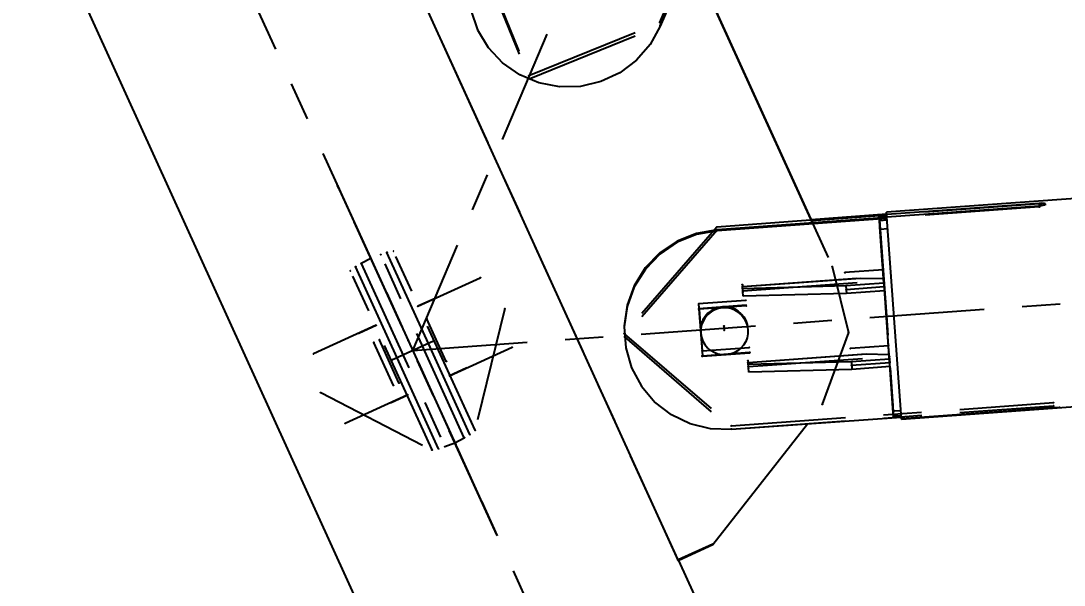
# Model space of a CAD drawing. Header units: millimetres. Extents: x 2368 to 8313, y 7493 to 11698.
# Drawn here: x 4632.32 to 4659.65, y 11250.84 to 11265.61 of the extents above; entities that cross this region are included whole.
import ezdxf

# ---------------------------------------------------------------- set-up
doc = ezdxf.new("R2010")
doc.units = ezdxf.units.MM
doc.linetypes.add('XKITLINE00', pattern=[0])
doc.linetypes.add('XKITLINE03', pattern=[6, 3, -1, 1, -1])
doc.styles.add('ROMANS', font='romans.shx')
doc.dimstyles.new('MD300', dxfattribs={"dimtxt": 2.5, "dimasz": 2.5, "dimexe": 1, "dimexo": 1, "dimgap": 0.5, "dimtad": 1, "dimdec": 1, "dimlfac": 50, "dimrnd": 0.5, "dimdsep": 46, "dimtxsty": 'ROMANS', "dimcen": 1, "dimclrd": 146, "dimclre": 146, "dimclrt": 30, "dimadec": 1, "dimazin": 2, "dimtfac": 1, "dimtdec": 1, "dimtmove": 0, "dimatfit": 1, "dimfxl": 1, "dimtolj": 1, "dimtzin": 0, "dimlwd": -1, "dimlwe": -1, "dimarcsym": 0})

# ---------------------------------------------------------------- blocks, each defined once
blk = doc.blocks.new('*D36')
at = {"color": 146, "transparency": 16777216}
for p, q in [((3888.588, 11276.272), (3888.588, 10979.265)), ((5216.588, 11054.98), (5216.588, 10979.265)), ((3891.088, 10980.265), (5214.088, 10980.265))]:
    blk.add_line(p, q, dxfattribs=at)
for points in [[(3891.088, 10980.681), (3891.088, 10979.848), (3888.588, 10980.265)], [(5214.088, 10980.681), (5214.088, 10979.848), (5216.588, 10980.265)]]:
    blk.add_solid(points, dxfattribs=at)
at = {"layer": 'Defpoints', "color": 0, "transparency": 16777216}
for p in [(3888.588, 11277.272), (5216.588, 11055.98), (5216.588, 10980.265)]:
    blk.add_point(p, dxfattribs=at)
at = {"color": 30, "transparency": 16777216, "insert": (4552.588, 10982.015), "char_height": 2.5, "attachment_point": 5, "style": 'ROMANS'}
blk.add_mtext('\\A1;66400', dxfattribs=at)
blk = doc.blocks.new('*D38')
at = {"color": 146, "transparency": 16777216}
for p, q in [((3888.584, 11276.27), (3888.584, 10968.162)), ((6544.588, 11276.271), (6544.588, 10968.162)), ((6542.088, 10969.162), (3891.084, 10969.162))]:
    blk.add_line(p, q, dxfattribs=at)
for points in [[(3891.084, 10969.579), (3891.084, 10968.745), (3888.584, 10969.162)], [(6542.088, 10969.579), (6542.088, 10968.745), (6544.588, 10969.162)]]:
    blk.add_solid(points, dxfattribs=at)
at = {"layer": 'Defpoints', "color": 0, "transparency": 16777216}
for p in [(3888.584, 11277.27), (6544.588, 11277.271), (3888.584, 10969.162)]:
    blk.add_point(p, dxfattribs=at)
at = {"color": 30, "transparency": 16777216, "insert": (5216.586, 10970.912), "char_height": 2.5, "attachment_point": 5, "style": 'ROMANS'}
blk.add_mtext('\\A1;132800', dxfattribs=at)

msp = doc.modelspace()

# ---------------------------------------------------------------- linework, layer by layer
at = {"color": 8, "linetype": 'XKITLINE03'}
for p, q in [((4642.5881, 11256.9779), (4724.5881, 11449.801)), ((4642.5882, 11256.9779), (4724.5882, 11449.801)), ((4560.5881, 11436.8368), (4724.5881, 11077.119)), ((4560.5882, 11436.8368), (4724.5882, 11077.119)), ((4649.0624, 11265.5625), (4652.3617, 11273.3208)), ((4649.0625, 11265.5625), (4652.3617, 11273.3208)), ((4649.0685, 11265.4786), (4652.3678, 11273.2369)), ((4649.0685, 11265.4786), (4652.3678, 11273.2369)), ((4649.5368, 11251.4977), (4641.2724, 11269.6257)), ((4649.5368, 11251.4977), (4641.2724, 11269.6257)), ((4642.5881, 11256.9779), (4806.5881, 11268.8221)), ((4642.5882, 11256.9779), (4806.5882, 11268.8221)), ((4644.2374, 11267.5942), (4645.6282, 11264.1757)), ((4644.2375, 11267.5942), (4645.6282, 11264.1757)), ((4644.2435, 11267.5103), (4645.6342, 11264.0918)), ((4644.2436, 11267.5103), (4645.6343, 11264.0918)), ((4649.7332, 11267.6012), (4653.5738, 11259.1768)), ((4649.7332, 11267.6012), (4653.5738, 11259.1768)), ((4645.6282, 11264.1757), (4649.0625, 11265.5625)), ((4645.6282, 11264.1757), (4649.0624, 11265.5625)), ((4645.6342, 11264.0918), (4649.0685, 11265.4786)), ((4645.6343, 11264.0918), (4649.0685, 11265.4786)), ((4640.6574, 11261.2129), (4640.6208, 11261.2931)), ((4640.6208, 11261.2931), (4641.3337, 11259.7295)), ((4640.6573, 11261.2129), (4640.6208, 11261.2931)), ((4640.6208, 11261.2931), (4641.3336, 11259.7295)), ((4644.7866, 11252.1557), (4640.6573, 11261.2129)), ((4644.7867, 11252.1557), (4640.6574, 11261.2129)), ((4658.9892, 11260.8199), (4650.5512, 11260.2105)), ((4658.9893, 11260.8199), (4650.5513, 11260.2105)), ((4658.9953, 11260.736), (4650.5573, 11260.1266)), ((4658.9953, 11260.736), (4650.5573, 11260.1266)), ((4654.801, 11260.5052), (4654.8002, 11260.5165)), ((4654.8002, 11260.5165), (4655.1782, 11255.2831)), ((4654.8011, 11260.5052), (4654.8003, 11260.5165)), ((4654.8003, 11260.5165), (4655.1782, 11255.2831)), ((4654.804, 11260.4643), (4654.801, 11260.5052)), ((4654.804, 11260.4643), (4654.8011, 11260.5052)), ((4654.9732, 11258.1207), (4654.8021, 11260.4897)), ((4654.8021, 11260.4897), (4655.1717, 11255.3732)), ((4654.9733, 11258.1207), (4654.8022, 11260.4897)), ((4654.8022, 11260.4897), (4655.1717, 11255.3732)), ((4655.182, 11255.2309), (4654.804, 11260.4643)), ((4655.1819, 11255.2309), (4654.804, 11260.4643)), ((4655.009, 11257.6266), (4654.8105, 11260.3741)), ((4654.8105, 11260.3741), (4655.1801, 11255.2576)), ((4655.0089, 11257.6266), (4654.8105, 11260.3741)), ((4654.8105, 11260.3741), (4655.18, 11255.2576)), ((4650.5512, 11260.2105), (4648.1259, 11257.42)), ((4650.5513, 11260.2105), (4648.126, 11257.42)), ((4650.5573, 11260.1266), (4648.132, 11257.3361)), ((4650.5573, 11260.1266), (4648.132, 11257.3361)), ((4641.3336, 11259.7295), (4642.4689, 11257.2395)), ((4641.3337, 11259.7295), (4642.4689, 11257.2395)), ((4644.221, 11254.891), (4642.0836, 11259.5792)), ((4644.221, 11254.891), (4642.0836, 11259.5792)), ((4641.4888, 11259.3892), (4641.2402, 11259.2594)), ((4641.4888, 11259.3892), (4641.2403, 11259.2594)), ((4643.936, 11254.6965), (4641.7498, 11259.4917)), ((4643.936, 11254.6965), (4641.7498, 11259.4917)), ((4642.9976, 11257.1646), (4641.9107, 11259.5485)), ((4641.9107, 11259.5485), (4641.9107, 11259.5485)), ((4642.9976, 11257.1646), (4641.9107, 11259.5485)), ((4641.9107, 11259.5485), (4641.9107, 11259.5485)), ((4643.0927, 11254.3767), (4640.9553, 11259.0648)), ((4643.0927, 11254.3767), (4640.9553, 11259.0648)), ((4642.1787, 11256.7913), (4641.0918, 11259.1752)), ((4641.0918, 11259.1752), (4641.0918, 11259.1752)), ((4642.1787, 11256.7913), (4641.0918, 11259.1752)), ((4641.0918, 11259.1752), (4641.0918, 11259.1752)), ((4641.2402, 11259.2594), (4643.4264, 11254.4642)), ((4641.2403, 11259.2594), (4643.4265, 11254.4642)), ((4653.5738, 11259.1768), (4654, 11257.452)), ((4653.5738, 11259.1768), (4653.9999, 11257.452)), ((4654.9032, 11259.0904), (4653.9058, 11259.0184)), ((4654.9032, 11259.0904), (4653.9058, 11259.0184)), ((4654.9154, 11258.9226), (4654.9032, 11259.0904)), ((4654.9153, 11258.9226), (4654.9032, 11259.0904)), ((4642.7192, 11258.1367), (4644.3571, 11258.8834)), ((4642.7193, 11258.1367), (4644.3571, 11258.8834)), ((4644.3571, 11258.8834), (4644.3571, 11258.8834)), ((4644.3571, 11258.8834), (4644.3571, 11258.8834)), ((4651.2249, 11258.6561), (4654.9153, 11258.9226)), ((4651.225, 11258.6561), (4654.9154, 11258.9226)), ((4651.233, 11258.5443), (4654.9234, 11258.8108)), ((4651.2331, 11258.5443), (4654.9234, 11258.8108)), ((4654.9234, 11258.8108), (4654.9356, 11258.643)), ((4654.9234, 11258.8108), (4654.9355, 11258.643)), ((4651.2216, 11258.7027), (4651.225, 11258.6561)), ((4651.2216, 11258.7027), (4651.2249, 11258.6561)), ((4651.2364, 11258.4976), (4651.233, 11258.5443)), ((4651.2364, 11258.4976), (4651.2331, 11258.5443)), ((4654.9355, 11258.643), (4653.9381, 11258.5709)), ((4654.9356, 11258.643), (4653.9382, 11258.5709)), ((4643.1742, 11258.3441), (4642.7192, 11258.1367)), ((4643.1742, 11258.3441), (4642.7193, 11258.1367)), ((4651.3115, 11258.2905), (4650.0747, 11258.2012)), ((4650.0747, 11258.2012), (4650.1636, 11256.9699)), ((4651.3115, 11258.2905), (4650.0748, 11258.2012)), ((4650.0748, 11258.2012), (4650.1637, 11256.9699)), ((4642.7192, 11258.1367), (4642.7192, 11258.1367)), ((4642.7193, 11258.1367), (4642.7193, 11258.1367)), ((4644.9993, 11258.0772), (4644.221, 11254.891)), ((4644.9994, 11258.0772), (4644.221, 11254.891)), ((4651.3207, 11258.1638), (4650.0839, 11258.0744)), ((4651.3206, 11258.1638), (4650.0839, 11258.0744)), ((4650.0839, 11258.0744), (4650.1728, 11256.8431)), ((4650.0839, 11258.0744), (4650.1728, 11256.8431)), ((4651.3217, 11258.1488), (4650.0849, 11258.0595)), ((4650.0849, 11258.0595), (4650.1739, 11256.8282)), ((4651.3218, 11258.1488), (4650.085, 11258.0595)), ((4650.085, 11258.0595), (4650.1739, 11256.8282)), ((4641.6273, 11257.6389), (4639.9895, 11256.8922)), ((4641.6274, 11257.6389), (4639.9895, 11256.8922)), ((4641.1724, 11257.4315), (4641.6273, 11257.6389)), ((4641.1724, 11257.4315), (4641.6274, 11257.6389)), ((4641.6273, 11257.6389), (4641.6273, 11257.6389)), ((4641.6274, 11257.6389), (4641.6274, 11257.6389)), ((4643.464, 11256.6959), (4642.9496, 11257.8241)), ((4642.9496, 11257.8241), (4642.9496, 11257.8241)), ((4643.4641, 11256.6959), (4642.9497, 11257.8241)), ((4642.9497, 11257.8241), (4642.9497, 11257.8241)), ((4648.1259, 11257.42), (4650.927, 11255.007)), ((4648.126, 11257.42), (4650.9271, 11255.007)), ((4650.7381, 11257.6227), (4650.7462, 11257.5109)), ((4650.7381, 11257.6227), (4650.7462, 11257.5109)), ((4653.9999, 11257.452), (4653.3134, 11255.5732)), ((4654, 11257.452), (4653.3135, 11255.5732)), ((4642.081, 11256.0653), (4641.5666, 11257.1936)), ((4641.5666, 11257.1936), (4641.5666, 11257.1936)), ((4642.081, 11256.0653), (4641.5666, 11257.1936)), ((4641.5666, 11257.1936), (4641.5666, 11257.1936)), ((4642.2266, 11256.1317), (4641.7122, 11257.26)), ((4641.7122, 11257.26), (4641.7122, 11257.26)), ((4642.2266, 11256.1317), (4641.7122, 11257.26)), ((4641.7122, 11257.26), (4641.7122, 11257.26)), ((4643.1341, 11257.2268), (4642.0422, 11256.729)), ((4643.1341, 11257.2268), (4642.0422, 11256.729)), ((4642.4689, 11257.2395), (4643.7334, 11254.4659)), ((4642.4689, 11257.2395), (4643.7334, 11254.4659)), ((4644.0844, 11254.7807), (4642.9976, 11257.1646)), ((4644.0845, 11254.7807), (4642.9976, 11257.1646)), ((4648.132, 11257.3361), (4650.9331, 11254.9231)), ((4648.132, 11257.3361), (4650.9331, 11254.9231)), ((4655.0466, 11257.1044), (4654.0492, 11257.0323)), ((4655.0467, 11257.1044), (4654.0493, 11257.0323)), ((4655.0587, 11256.9366), (4655.0466, 11257.1044)), ((4655.0588, 11256.9366), (4655.0467, 11257.1044)), ((4639.9895, 11256.8922), (4639.9895, 11256.8922)), ((4639.9895, 11256.8922), (4639.9895, 11256.8922)), ((4642.5881, 11256.9779), (4642.5882, 11256.9779)), ((4643.5489, 11256.3169), (4645.1868, 11257.0637)), ((4643.5489, 11256.3169), (4645.1868, 11257.0637)), ((4645.1868, 11257.0637), (4645.1868, 11257.0637)), ((4645.1868, 11257.0637), (4645.1868, 11257.0637)), ((4650.1636, 11256.9699), (4651.4004, 11257.0592)), ((4650.1637, 11256.9699), (4651.4005, 11257.0592)), ((4650.1728, 11256.8431), (4651.4096, 11256.9324)), ((4650.1728, 11256.8431), (4651.4096, 11256.9324)), ((4650.1739, 11256.8282), (4651.4107, 11256.9175)), ((4650.1739, 11256.8282), (4651.4106, 11256.9175)), ((4651.3684, 11256.67), (4655.0588, 11256.9366)), ((4651.3684, 11256.67), (4655.0587, 11256.9366)), ((4651.3764, 11256.5582), (4655.0668, 11256.8247)), ((4651.3765, 11256.5582), (4655.0669, 11256.8247)), ((4655.0668, 11256.8247), (4655.0789, 11256.6569)), ((4655.0669, 11256.8247), (4655.079, 11256.6569)), ((4643.2655, 11254.4073), (4642.1787, 11256.7913)), ((4643.2656, 11254.4073), (4642.1787, 11256.7913)), ((4643.464, 11256.6959), (4643.464, 11256.6959)), ((4643.4641, 11256.6959), (4643.4641, 11256.6959)), ((4651.365, 11256.7167), (4651.3684, 11256.67)), ((4651.365, 11256.7167), (4651.3684, 11256.67)), ((4651.3798, 11256.5116), (4651.3764, 11256.5582)), ((4651.3799, 11256.5116), (4651.3765, 11256.5582)), ((4655.0789, 11256.6569), (4654.0815, 11256.5849)), ((4655.079, 11256.6569), (4654.0816, 11256.5849)), ((4644.0038, 11256.5243), (4643.5489, 11256.3169)), ((4644.0039, 11256.5243), (4643.5489, 11256.3169)), ((4643.5489, 11256.3169), (4643.5489, 11256.3169)), ((4643.5489, 11256.3169), (4643.5489, 11256.3169)), ((4642.081, 11256.0653), (4642.081, 11256.0653)), ((4642.081, 11256.0653), (4642.081, 11256.0653)), ((4642.2266, 11256.1317), (4642.2266, 11256.1317)), ((4642.2266, 11256.1317), (4642.2266, 11256.1317)), ((4640.1769, 11255.8786), (4643.0927, 11254.3767)), ((4640.1769, 11255.8786), (4643.0927, 11254.3767)), ((4642.457, 11255.8191), (4640.8192, 11255.0724)), ((4642.457, 11255.8191), (4640.8192, 11255.0724)), ((4642.0021, 11255.6117), (4642.457, 11255.8191)), ((4642.0021, 11255.6117), (4642.4571, 11255.8191)), ((4642.457, 11255.8191), (4642.457, 11255.8191)), ((4642.4571, 11255.8191), (4642.457, 11255.8191)), ((4650.927, 11255.007), (4659.365, 11255.6164)), ((4650.9271, 11255.007), (4659.3651, 11255.6164)), ((4650.9331, 11254.9231), (4659.3711, 11255.5325)), ((4650.9331, 11254.9231), (4659.3711, 11255.5325)), ((4655.1811, 11255.2421), (4655.1819, 11255.2309)), ((4655.1812, 11255.2421), (4655.182, 11255.2309)), ((4640.8192, 11255.0724), (4640.8192, 11255.0724)), ((4640.8192, 11255.0724), (4640.8192, 11255.0724)), ((4643.6874, 11254.5667), (4643.936, 11254.6965)), ((4643.6875, 11254.5667), (4643.936, 11254.6965)), ((4644.0844, 11254.7807), (4644.0844, 11254.7807)), ((4644.0845, 11254.7807), (4644.0845, 11254.7807)), ((4643.2655, 11254.4073), (4643.2655, 11254.4073)), ((4643.2656, 11254.4073), (4643.2656, 11254.4073)), ((4643.4264, 11254.4642), (4643.6874, 11254.5667)), ((4643.4265, 11254.4642), (4643.6875, 11254.5667)), ((4643.7334, 11254.4659), (4644.7501, 11252.2359)), ((4643.7334, 11254.4659), (4644.7501, 11252.2359)), ((4650.4474, 11251.9097), (4649.5368, 11251.4977)), ((4650.4474, 11251.9097), (4649.5368, 11251.4977))]:
    msp.add_line(p, q, dxfattribs=at)
at = {"color": 8, "linetype": 'XKITLINE00'}
for p, q in [((4568.3579, 11410.017), (4709.0433, 11101.4374)), ((4793.3402, 11270.5904), (4654.9948, 11260.5991)), ((4641.2738, 11269.6071), (4649.5382, 11251.4791)), ((4650.8042, 11269.5437), (4649.0695, 11265.4647)), ((4649.8565, 11267.3151), (4653.0453, 11260.3204)), ((4649.8634, 11267.3314), (4653.0592, 11260.3214)), ((4644.1047, 11265.89), (4644.2835, 11265.3747)), ((4644.2835, 11265.3747), (4644.5659, 11264.9076)), ((4649.0695, 11265.4647), (4648.8044, 11264.9873)), ((4793.7318, 11265.1684), (4655.3864, 11255.1771)), ((4644.5659, 11264.9076), (4644.9398, 11264.5093)), ((4648.8044, 11264.9873), (4648.4454, 11264.5752)), ((4645.3887, 11264.1972), (4644.9398, 11264.5093)), ((4648.4454, 11264.5752), (4648.0082, 11264.2464)), ((4645.8931, 11263.9848), (4645.3887, 11264.1972)), ((4648.0082, 11264.2464), (4647.512, 11264.0152)), ((4646.4308, 11263.8815), (4645.8931, 11263.9848)), ((4647.512, 11264.0152), (4646.9784, 11263.8918)), ((4646.9784, 11263.8918), (4646.4308, 11263.8815)), ((4658.9886, 11260.8298), (4654.999, 11260.5416)), ((4658.9938, 11260.7571), (4655.0042, 11260.4689)), ((4659.0411, 11260.8318), (4658.9886, 11260.8298)), ((4658.9886, 11260.8298), (4658.9938, 11260.7571)), ((4659.0458, 11260.7664), (4658.9938, 11260.7571)), ((4659.0411, 11260.8318), (4659.0458, 11260.7664)), ((4659.0887, 11260.8303), (4659.0411, 11260.8318)), ((4659.0928, 11260.7739), (4659.0458, 11260.7664)), ((4659.1268, 11260.8253), (4659.0887, 11260.8303)), ((4659.1297, 11260.7843), (4659.0928, 11260.7739)), ((4659.1516, 11260.8173), (4659.1268, 11260.8253)), ((4659.1531, 11260.7958), (4659.1297, 11260.7843)), ((4659.1516, 11260.8173), (4659.1606, 11260.8071)), ((4659.1606, 11260.8071), (4659.1531, 11260.7958)), ((4655.0047, 11260.4619), (4650.5563, 11260.1406)), ((4655.0067, 11260.4339), (4650.5583, 11260.1126)), ((4654.9987, 11260.5458), (4653.022, 11260.403)), ((4654.8012, 11260.5034), (4653.0378, 11260.376)), ((4654.9997, 11260.5309), (4654.8003, 11260.5165)), ((4654.9999, 11260.529), (4654.8004, 11260.5146)), ((4654.8004, 11260.5146), (4654.8011, 11260.5052)), ((4654.8011, 11260.5052), (4654.8023, 11260.4884)), ((4655.0018, 11260.5028), (4654.8023, 11260.4884)), ((4654.8052, 11260.4475), (4654.8023, 11260.4884)), ((4655.0035, 11260.4787), (4654.804, 11260.4643)), ((4655.01, 11260.3885), (4654.8105, 11260.3741)), ((4654.9284, 11258.7426), (4654.8105, 11260.3741)), ((4655.0042, 11260.4689), (4654.9948, 11260.5991)), ((4655.0035, 11260.4787), (4655.0042, 11260.4689)), ((4655.3853, 11255.1916), (4655.0042, 11260.4689)), ((4650.5563, 11260.1406), (4650.0171, 11260.0445)), ((4650.5583, 11260.1126), (4650.0191, 11260.0165)), ((4650.5563, 11260.1406), (4650.5583, 11260.1126)), ((4655.0264, 11260.1616), (4654.8269, 11260.1472)), ((4649.5097, 11259.8389), (4649.0562, 11259.5328)), ((4650.0171, 11260.0445), (4649.5097, 11259.8389)), ((4650.0191, 11260.0165), (4649.5117, 11259.8109)), ((4650.0171, 11260.0445), (4650.0191, 11260.0165)), ((4649.5117, 11259.8109), (4649.0582, 11259.5048)), ((4649.0562, 11259.5328), (4648.6765, 11259.1395)), ((4649.0582, 11259.5048), (4648.6785, 11259.1115)), ((4648.6765, 11259.1395), (4648.3872, 11258.6763)), ((4648.6785, 11259.1115), (4648.3892, 11258.6483)), ((4654.3178, 11258.8669), (4651.2259, 11258.6436)), ((4654.9284, 11258.7423), (4653.931, 11258.6702)), ((4654.9203, 11258.8541), (4654.3178, 11258.8669)), ((4654.9284, 11258.7426), (4654.9284, 11258.7423)), ((4654.9284, 11258.7423), (4654.929, 11258.7333)), ((4655.0855, 11256.5666), (4654.929, 11258.7333)), ((4648.3872, 11258.6763), (4648.2008, 11258.1633)), ((4648.3892, 11258.6483), (4648.2029, 11258.1354)), ((4651.2436, 11258.3983), (4651.2259, 11258.6436)), ((4653.931, 11258.6702), (4651.2292, 11258.5969)), ((4653.9453, 11258.4716), (4651.2436, 11258.3983)), ((4653.931, 11258.6702), (4653.9453, 11258.4716)), ((4654.9427, 11258.5437), (4653.9453, 11258.4716)), ((4648.2008, 11258.1633), (4648.1257, 11257.6231)), ((4648.2029, 11258.1354), (4648.1277, 11257.5951)), ((4650.3147, 11257.9538), (4650.2439, 11257.8724)), ((4650.3157, 11257.9389), (4650.245, 11257.8575)), ((4650.3157, 11257.9389), (4650.245, 11257.8575)), ((4650.3168, 11257.924), (4650.2461, 11257.8426)), ((4650.3985, 11258.0217), (4650.3147, 11257.9538)), ((4650.3996, 11258.0068), (4650.3157, 11257.9389)), ((4650.3996, 11258.0068), (4650.3157, 11257.9389)), ((4650.4007, 11257.9919), (4650.3168, 11257.924)), ((4650.4929, 11258.0742), (4650.3985, 11258.0217)), ((4650.494, 11258.0592), (4650.3996, 11258.0068)), ((4650.494, 11258.0592), (4650.3996, 11258.0068)), ((4650.4951, 11258.0443), (4650.4007, 11257.9919)), ((4650.5951, 11258.1095), (4650.4929, 11258.0742)), ((4650.5961, 11258.0945), (4650.494, 11258.0592)), ((4650.5961, 11258.0945), (4650.494, 11258.0592)), ((4650.5972, 11258.0796), (4650.4951, 11258.0443)), ((4650.7018, 11258.1266), (4650.5951, 11258.1095)), ((4650.7028, 11258.1116), (4650.5961, 11258.0945)), ((4650.7028, 11258.1116), (4650.5961, 11258.0945)), ((4650.7039, 11258.0967), (4650.5972, 11258.0796)), ((4650.7018, 11258.1266), (4650.7028, 11258.1116)), ((4650.8098, 11258.125), (4650.7018, 11258.1266)), ((4650.8109, 11258.11), (4650.7028, 11258.1116)), ((4650.7028, 11258.1116), (4650.7039, 11258.0967)), ((4650.8109, 11258.11), (4650.7028, 11258.1116)), ((4650.812, 11258.0951), (4650.7039, 11258.0967)), ((4650.9159, 11258.1047), (4650.8098, 11258.125)), ((4650.917, 11258.0898), (4650.8109, 11258.11)), ((4650.917, 11258.0898), (4650.8109, 11258.11)), ((4650.9181, 11258.0749), (4650.812, 11258.0951)), ((4651.0169, 11258.0664), (4650.9159, 11258.1047)), ((4651.018, 11258.0515), (4650.917, 11258.0898)), ((4651.018, 11258.0515), (4650.917, 11258.0898)), ((4651.0191, 11258.0366), (4650.9181, 11258.0749)), ((4651.1097, 11258.0112), (4651.0169, 11258.0664)), ((4651.1107, 11257.9963), (4651.018, 11258.0515)), ((4651.1107, 11257.9963), (4651.018, 11258.0515)), ((4651.1118, 11257.9814), (4651.0191, 11258.0366)), ((4651.1914, 11257.9408), (4651.1097, 11258.0112)), ((4651.1924, 11257.9259), (4651.1107, 11257.9963)), ((4651.1924, 11257.9259), (4651.1107, 11257.9963)), ((4651.1935, 11257.911), (4651.1118, 11257.9814)), ((4651.1914, 11257.9408), (4651.2595, 11257.8574)), ((4651.1924, 11257.9259), (4651.2606, 11257.8425)), ((4651.1924, 11257.9259), (4651.2606, 11257.8425)), ((4651.1935, 11257.911), (4651.2617, 11257.8276)), ((4650.1499, 11257.6795), (4650.1295, 11257.5738)), ((4650.151, 11257.6646), (4650.1306, 11257.5589)), ((4650.151, 11257.6646), (4650.1306, 11257.5589)), ((4650.1521, 11257.6497), (4650.1317, 11257.544)), ((4650.1885, 11257.78), (4650.1499, 11257.6795)), ((4650.1895, 11257.7651), (4650.151, 11257.6646)), ((4650.1895, 11257.7651), (4650.151, 11257.6646)), ((4650.1906, 11257.7502), (4650.1521, 11257.6497)), ((4650.2439, 11257.8724), (4650.1885, 11257.78)), ((4650.245, 11257.8575), (4650.1895, 11257.7651)), ((4650.245, 11257.8575), (4650.1895, 11257.7651)), ((4650.2461, 11257.8426), (4650.1906, 11257.7502)), ((4651.2595, 11257.8574), (4651.3121, 11257.7634)), ((4651.2606, 11257.8425), (4651.3132, 11257.7485)), ((4651.2606, 11257.8425), (4651.3132, 11257.7485)), ((4651.2617, 11257.8276), (4651.3143, 11257.7336)), ((4651.3121, 11257.7634), (4651.3475, 11257.6618)), ((4651.3132, 11257.7485), (4651.3486, 11257.6469)), ((4651.3132, 11257.7485), (4651.3486, 11257.6469)), ((4651.3143, 11257.7336), (4651.3497, 11257.6319)), ((4648.1257, 11257.6231), (4648.1277, 11257.5951)), ((4648.1277, 11257.5951), (4648.167, 11257.0512)), ((4650.1317, 11257.544), (4650.13, 11257.4364)), ((4650.13, 11257.4364), (4650.1471, 11257.3302)), ((4651.3651, 11257.4181), (4651.3447, 11257.3124)), ((4651.3497, 11257.6319), (4651.3668, 11257.5257)), ((4651.3668, 11257.5257), (4651.3651, 11257.4181)), ((4650.1471, 11257.3302), (4650.1825, 11257.2285)), ((4650.1825, 11257.2285), (4650.2351, 11257.1345)), ((4650.2351, 11257.1345), (4650.3032, 11257.0511)), ((4651.2507, 11257.1195), (4651.1799, 11257.0381)), ((4651.3062, 11257.2119), (4651.2507, 11257.1195)), ((4651.3447, 11257.3124), (4651.3062, 11257.2119)), ((4648.167, 11257.0512), (4648.319, 11256.5274)), ((4650.3849, 11256.9807), (4650.3032, 11257.0511)), ((4650.4777, 11256.9255), (4650.3849, 11256.9807)), ((4650.5787, 11256.8872), (4650.4777, 11256.9255)), ((4650.6848, 11256.867), (4650.5787, 11256.8872)), ((4650.7928, 11256.8654), (4650.6848, 11256.867)), ((4650.8996, 11256.8825), (4650.7928, 11256.8654)), ((4651.0017, 11256.9178), (4650.8996, 11256.8825)), ((4651.0961, 11256.9702), (4651.0017, 11256.9178)), ((4651.1799, 11257.0381), (4651.0961, 11256.9702)), ((4654.4613, 11256.8808), (4651.3693, 11256.6575)), ((4655.0637, 11256.8681), (4654.4613, 11256.8808)), ((4651.387, 11256.4123), (4651.3693, 11256.6575)), ((4654.0744, 11256.6842), (4651.3727, 11256.6109)), ((4655.0718, 11256.7562), (4654.0744, 11256.6842)), ((4654.0744, 11256.6842), (4654.0888, 11256.4856)), ((4655.0862, 11256.5576), (4654.0888, 11256.4856)), ((4655.0855, 11256.5666), (4655.0862, 11256.5576)), ((4655.1535, 11255.6249), (4655.0862, 11256.5576)), ((4648.319, 11256.5274), (4648.5771, 11256.0466)), ((4654.0888, 11256.4856), (4651.387, 11256.4123)), ((4648.5771, 11256.0466), (4648.93, 11255.6297)), ((4649.3622, 11255.2951), (4648.93, 11255.6297)), ((4655.1801, 11255.2576), (4655.1535, 11255.6249)), ((4659.3749, 11255.4797), (4655.3853, 11255.1916)), ((4659.3756, 11255.4704), (4655.386, 11255.1823)), ((4659.4276, 11255.4803), (4659.3749, 11255.4797)), ((4659.3752, 11255.4766), (4659.3756, 11255.4704)), ((4659.428, 11255.4744), (4659.3756, 11255.4704)), ((4659.4749, 11255.4834), (4659.4276, 11255.4803)), ((4659.4276, 11255.4803), (4659.428, 11255.4744)), ((4659.4752, 11255.4783), (4659.428, 11255.4744)), ((4659.5124, 11255.4854), (4659.4749, 11255.4834)), ((4659.5127, 11255.4817), (4659.4752, 11255.4783)), ((4659.5366, 11255.4862), (4659.5124, 11255.4854)), ((4659.5367, 11255.4843), (4659.5127, 11255.4817)), ((4659.5449, 11255.4859), (4659.5366, 11255.4862)), ((4659.5449, 11255.4859), (4659.5367, 11255.4843)), ((4649.855, 11255.0573), (4649.3622, 11255.2951)), ((4655.3825, 11255.2304), (4650.9341, 11254.9091)), ((4655.37, 11255.4035), (4655.1706, 11255.3891)), ((4655.3795, 11255.272), (4655.1801, 11255.2576)), ((4655.3853, 11255.1916), (4655.386, 11255.1823)), ((4655.386, 11255.1823), (4655.3864, 11255.1771)), ((4650.3867, 11254.9267), (4649.855, 11255.0573)), ((4650.9341, 11254.9091), (4650.3867, 11254.9267)), ((4652.9222, 11255.0527), (4650.4488, 11251.8911)), ((4650.4488, 11251.8911), (4649.5382, 11251.4791)), ((4649.5505, 11251.4846), (4716.4376, 11104.7744))]:
    msp.add_line(p, q, dxfattribs=at)
for centre in [(4649.0624, 11265.5625), (4649.0624, 11265.5625), (4649.0625, 11265.5625), (4649.0625, 11265.5625), (4649.0685, 11265.4786), (4649.0685, 11265.4786), (4649.0685, 11265.4786), (4649.0685, 11265.4786), (4645.6282, 11264.1757), (4645.6282, 11264.1757), (4645.6282, 11264.1757), (4645.6282, 11264.1757), (4645.6342, 11264.0918), (4645.6342, 11264.0918), (4645.6343, 11264.0918), (4645.6343, 11264.0918), (4640.6208, 11261.2931), (4640.6208, 11261.2931), (4640.6208, 11261.2931), (4640.6208, 11261.2931), (4640.6573, 11261.2129), (4640.6573, 11261.2129), (4640.6574, 11261.2129), (4640.6574, 11261.2129), (4658.9892, 11260.8199), (4658.9893, 11260.8199), (4658.9953, 11260.736), (4658.9953, 11260.736), (4654.8002, 11260.5165), (4654.8002, 11260.5165), (4654.8003, 11260.5165), (4654.8003, 11260.5165), (4654.801, 11260.5052), (4654.801, 11260.5052), (4654.8011, 11260.5052), (4654.8011, 11260.5052), (4654.8021, 11260.4897), (4654.8021, 11260.4897), (4654.8022, 11260.4897), (4654.8022, 11260.4897), (4654.804, 11260.4643), (4654.804, 11260.4643), (4654.804, 11260.4643), (4654.804, 11260.4643), (4654.8105, 11260.3741), (4654.8105, 11260.3741), (4654.8105, 11260.3741), (4654.8105, 11260.3741), (4650.5512, 11260.2105), (4650.5512, 11260.2105), (4650.5513, 11260.2105), (4650.5513, 11260.2105), (4650.5573, 11260.1266), (4650.5573, 11260.1266), (4650.5573, 11260.1266), (4650.5573, 11260.1266), (4641.3336, 11259.7295), (4641.3336, 11259.7295), (4641.3337, 11259.7295), (4641.3337, 11259.7295), (4641.9107, 11259.5485), (4641.9107, 11259.5485), (4641.9107, 11259.5485), (4641.9107, 11259.5485), (4642.0836, 11259.5792), (4642.0836, 11259.5792), (4641.4888, 11259.3892), (4641.4888, 11259.3892), (4641.7498, 11259.4917), (4641.7498, 11259.4917), (4640.9553, 11259.0648), (4640.9553, 11259.0648), (4641.0918, 11259.1752), (4641.0918, 11259.1752), (4641.0918, 11259.1752), (4641.0918, 11259.1752), (4641.2402, 11259.2594), (4641.2402, 11259.2594), (4641.2403, 11259.2594), (4641.2403, 11259.2594), (4653.5738, 11259.1768), (4653.5738, 11259.1768), (4653.5738, 11259.1768), (4653.5738, 11259.1768), (4653.9058, 11259.0184), (4653.9058, 11259.0184), (4654.9032, 11259.0904), (4654.9032, 11259.0904), (4654.9032, 11259.0904), (4654.9032, 11259.0904), (4644.3571, 11258.8834), (4644.3571, 11258.8834), (4644.3571, 11258.8834), (4644.3571, 11258.8834), (4654.9153, 11258.9226), (4654.9153, 11258.9226), (4654.9154, 11258.9226), (4654.9154, 11258.9226), (4654.9234, 11258.8108), (4654.9234, 11258.8108), (4654.9234, 11258.8108), (4654.9234, 11258.8108), (4651.2216, 11258.7027), (4651.2216, 11258.7027), (4651.2249, 11258.6561), (4651.2249, 11258.6561), (4651.225, 11258.6561), (4651.225, 11258.6561), (4651.233, 11258.5443), (4651.233, 11258.5443), (4651.2331, 11258.5443), (4651.2331, 11258.5443), (4651.2364, 11258.4976), (4651.2364, 11258.4976), (4653.9381, 11258.5709), (4653.9382, 11258.5709), (4654.9355, 11258.643), (4654.9355, 11258.643), (4654.9356, 11258.643), (4654.9356, 11258.643), (4643.1742, 11258.3441), (4643.1742, 11258.3441), (4650.0747, 11258.2012), (4650.0747, 11258.2012), (4650.0748, 11258.2012), (4650.0748, 11258.2012), (4651.3115, 11258.2905), (4651.3115, 11258.2905), (4642.7192, 11258.1367), (4642.7192, 11258.1367), (4642.7192, 11258.1367), (4642.7193, 11258.1367), (4642.7193, 11258.1367), (4642.7193, 11258.1367), (4644.9993, 11258.0772), (4644.9994, 11258.0772), (4650.0839, 11258.0744), (4650.0839, 11258.0744), (4650.0839, 11258.0744), (4650.0839, 11258.0744), (4650.0849, 11258.0595), (4650.0849, 11258.0595), (4650.085, 11258.0595), (4650.085, 11258.0595), (4651.3206, 11258.1638), (4651.3207, 11258.1638), (4651.3217, 11258.1488), (4651.3218, 11258.1488), (4654.9732, 11258.1207), (4654.9733, 11258.1207), (4641.6273, 11257.6389), (4641.6273, 11257.6389), (4641.6273, 11257.6389), (4641.6274, 11257.6389), (4641.6274, 11257.6389), (4641.6274, 11257.6389), (4642.9496, 11257.8241), (4642.9496, 11257.8241), (4642.9497, 11257.8241), (4642.9497, 11257.8241), (4641.1724, 11257.4315), (4641.1724, 11257.4315), (4648.1259, 11257.42), (4648.1259, 11257.42), (4648.126, 11257.42), (4648.126, 11257.42), (4650.7381, 11257.6227), (4650.7381, 11257.6227), (4650.7462, 11257.5109), (4650.7462, 11257.5109), (4653.9999, 11257.452), (4653.9999, 11257.452), (4654, 11257.452), (4654, 11257.452), (4655.0089, 11257.6266), (4655.009, 11257.6266), (4641.5666, 11257.1936), (4641.5666, 11257.1936), (4641.5666, 11257.1936), (4641.5666, 11257.1936), (4641.7122, 11257.26), (4641.7122, 11257.26), (4641.7122, 11257.26), (4641.7122, 11257.26), (4642.4689, 11257.2395), (4642.4689, 11257.2395), (4642.4689, 11257.2395), (4642.4689, 11257.2395), (4642.9976, 11257.1646), (4642.9976, 11257.1646), (4642.9976, 11257.1646), (4642.9976, 11257.1646), (4643.1341, 11257.2268), (4643.1341, 11257.2268), (4648.132, 11257.3361), (4648.132, 11257.3361), (4648.132, 11257.3361), (4648.132, 11257.3361), (4655.0466, 11257.1044), (4655.0466, 11257.1044), (4655.0467, 11257.1044), (4655.0467, 11257.1044), (4639.9895, 11256.8922), (4639.9895, 11256.8922), (4639.9895, 11256.8922), (4639.9895, 11256.8922), (4642.5881, 11256.9779), (4642.5881, 11256.9779), (4642.5881, 11256.9779), (4642.5882, 11256.9779), (4642.5882, 11256.9779), (4645.1868, 11257.0637), (4645.1868, 11257.0637), (4645.1868, 11257.0637), (4645.1868, 11257.0637), (4650.1636, 11256.9699), (4650.1636, 11256.9699), (4650.1637, 11256.9699), (4650.1637, 11256.9699), (4650.1728, 11256.8431), (4650.1728, 11256.8431), (4650.1728, 11256.8431), (4650.1728, 11256.8431), (4650.1739, 11256.8282), (4650.1739, 11256.8282), (4650.1739, 11256.8282), (4650.1739, 11256.8282), (4651.4004, 11257.0592), (4651.4005, 11257.0592), (4651.4096, 11256.9324), (4651.4096, 11256.9324), (4651.4106, 11256.9175), (4651.4107, 11256.9175), (4654.0492, 11257.0323), (4654.0493, 11257.0323), (4655.0587, 11256.9366), (4655.0587, 11256.9366), (4655.0588, 11256.9366), (4655.0588, 11256.9366), (4655.0668, 11256.8247), (4655.0668, 11256.8247), (4655.0669, 11256.8247), (4655.0669, 11256.8247), (4642.0422, 11256.729), (4642.0422, 11256.729), (4642.1787, 11256.7913), (4642.1787, 11256.7913), (4642.1787, 11256.7913), (4642.1787, 11256.7913), (4643.464, 11256.6959), (4643.464, 11256.6959), (4643.4641, 11256.6959), (4643.4641, 11256.6959), (4651.365, 11256.7167), (4651.365, 11256.7167), (4651.3684, 11256.67), (4651.3684, 11256.67), (4651.3684, 11256.67), (4651.3684, 11256.67), (4651.3764, 11256.5582), (4651.3764, 11256.5582), (4651.3765, 11256.5582), (4651.3765, 11256.5582), (4654.0815, 11256.5849), (4654.0816, 11256.5849), (4655.0789, 11256.6569), (4655.0789, 11256.6569), (4655.079, 11256.6569), (4655.079, 11256.6569), (4643.5489, 11256.3169), (4643.5489, 11256.3169), (4643.5489, 11256.3169), (4643.5489, 11256.3169), (4643.5489, 11256.3169), (4643.5489, 11256.3169), (4644.0038, 11256.5243), (4644.0039, 11256.5243), (4651.3798, 11256.5116), (4651.3799, 11256.5116), (4642.081, 11256.0653), (4642.081, 11256.0653), (4642.081, 11256.0653), (4642.081, 11256.0653), (4642.2266, 11256.1317), (4642.2266, 11256.1317), (4642.2266, 11256.1317), (4642.2266, 11256.1317), (4640.1769, 11255.8786), (4640.1769, 11255.8786), (4642.457, 11255.8191), (4642.457, 11255.8191), (4642.457, 11255.8191), (4642.457, 11255.8191), (4642.4571, 11255.8191), (4642.4571, 11255.8191), (4642.0021, 11255.6117), (4642.0021, 11255.6117), (4653.3134, 11255.5732), (4653.3135, 11255.5732), (4659.365, 11255.6164), (4659.3651, 11255.6164), (4659.3711, 11255.5325), (4659.3711, 11255.5325), (4655.1717, 11255.3732), (4655.1717, 11255.3732), (4655.1782, 11255.2831), (4655.1782, 11255.2831), (4655.18, 11255.2576), (4655.1801, 11255.2576), (4655.1811, 11255.2421), (4655.1812, 11255.2421), (4655.1819, 11255.2309), (4655.1819, 11255.2309), (4655.182, 11255.2309), (4655.182, 11255.2309), (4640.8192, 11255.0724), (4640.8192, 11255.0724), (4640.8192, 11255.0724), (4640.8192, 11255.0724), (4650.927, 11255.007), (4650.927, 11255.007), (4650.9271, 11255.007), (4650.9271, 11255.007), (4650.9331, 11254.9231), (4650.9331, 11254.9231), (4650.9331, 11254.9231), (4650.9331, 11254.9231), (4643.936, 11254.6965), (4643.936, 11254.6965), (4643.936, 11254.6965), (4643.936, 11254.6965), (4644.0844, 11254.7807), (4644.0844, 11254.7807), (4644.0845, 11254.7807), (4644.0845, 11254.7807), (4644.221, 11254.891), (4644.221, 11254.891), (4644.221, 11254.891), (4644.221, 11254.891), (4643.0927, 11254.3767), (4643.0927, 11254.3767), (4643.0927, 11254.3767), (4643.0927, 11254.3767), (4643.2655, 11254.4073), (4643.2655, 11254.4073), (4643.2656, 11254.4073), (4643.2656, 11254.4073), (4643.4264, 11254.4642), (4643.4264, 11254.4642), (4643.4265, 11254.4642), (4643.4265, 11254.4642), (4643.6874, 11254.5667), (4643.6874, 11254.5667), (4643.6875, 11254.5667), (4643.6875, 11254.5667), (4643.7334, 11254.4659), (4643.7334, 11254.4659), (4643.7334, 11254.4659), (4643.7334, 11254.4659), (4644.7501, 11252.2359), (4644.7501, 11252.2359), (4644.7866, 11252.1557), (4644.7867, 11252.1557), (4650.4474, 11251.9097), (4650.4474, 11251.9097), (4649.5368, 11251.4977), (4649.5368, 11251.4977), (4649.5368, 11251.4977), (4649.5368, 11251.4977)]:
    msp.add_circle(centre, 0.004, dxfattribs=at)

# ---------------------------------------------------------------- dimensions: what is measured, and where the dimension line sits
for base, p1, p2, picture, middle in [((3888.5836, 10969.1621), (6544.5882, 11277.2708), (3888.5836, 11277.2703), '*D38', (5216.5859, 10970.9121)), ((5216.5882, 10980.2647), (3888.5882, 11277.2717), (5216.5882, 11055.9804), '*D36', (4552.5882, 10982.0147))]:
    dim = msp.add_linear_dim(base=base, p1=p1, p2=p2, dimstyle='MD300')
    dim.commit()
    dim.dimension.update_dxf_attribs({"geometry": picture, "text_midpoint": middle})

doc.saveas('drawing.dxf')
